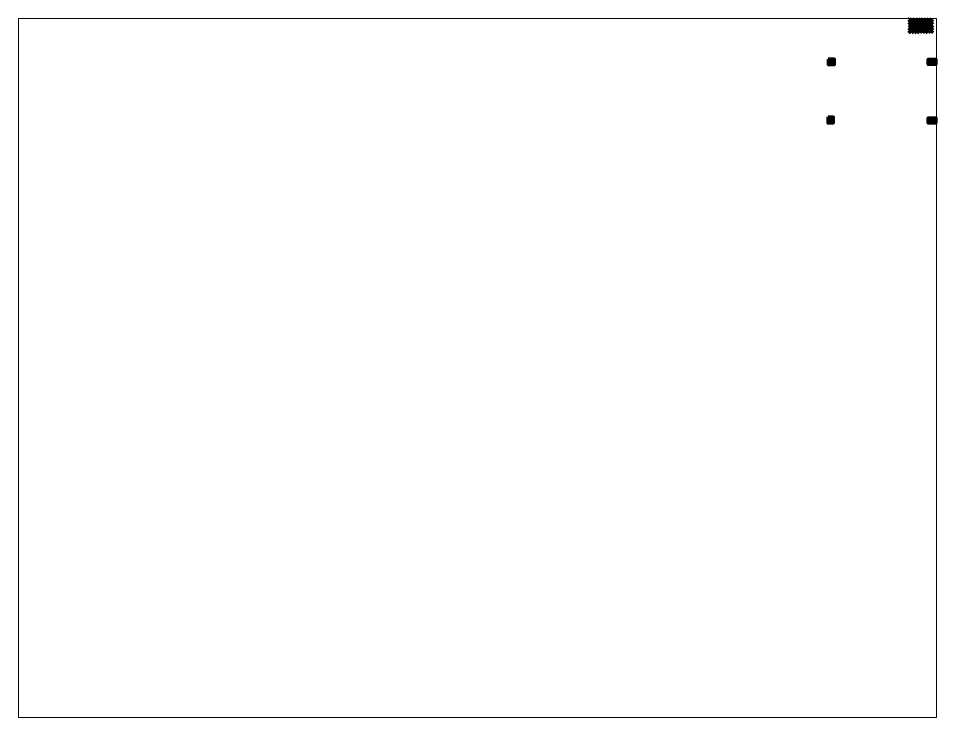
# Paper-space layout 'Layout2' of a CAD drawing. Header units: inches. Extents: x 1.05 to 9.45, y 0.8 to 7.2.
# The model-space entities are those that its viewports show. They can reach past a viewport. Long polylines and large blocks are cut down to what shows.
import ezdxf

# ---------------------------------------------------------------- set-up
doc = ezdxf.new("R2010")
doc.units = ezdxf.units.IN
doc.header["$MEASUREMENT"] = 0
doc.layers.add('COLUMN', color=160, linetype='Continuous', lineweight=80)
pattern_1 = [(135, (50625.34541, 42259.317), (-0.08838834765, -0.08838834765), [])]

msp = doc.modelspace()

# ---------------------------------------------------------------- hatches: boundary and pattern name
at = {"layer": 'COLUMN'}
h = msp.add_hatch(dxfattribs=at)
h.set_pattern_fill('LINE', color=256, scale=30, angle=45, style=0)
h.paths.add_polyline_path([(36104.6, 25691.2), (36104.6, 25658.4), (36151.3, 25658.4), (36151.3, 25681.2), (36141.3, 25681.2), (36141.3, 25691.2)])
h = msp.add_hatch(dxfattribs=at)
h.set_pattern_fill('LINE', color=256, scale=30, angle=45, style=0)
h.paths.add_polyline_path([(36104.6, 25653.4), (36104.6, 25625.5), (36151.3, 25625.5), (36151.3, 25653.4)])
h = msp.add_hatch(dxfattribs=at)
h.set_pattern_fill('ANSI31', color=256, angle=90, style=0)
h.set_pattern_definition(pattern_1)
h.paths.add_polyline_path([(35950.6, 25465.1), (35950.6, 25453.1), (35960.6, 25453.1), (35960.6, 25465.1)])
h.paths.add_polyline_path([(35950.6, 25574.7), (35950.6, 25564.7), (35955.6, 25564.7), (35962.6, 25564.7), (35962.6, 25574.7)])
h = msp.add_hatch(dxfattribs=at)
h.set_pattern_fill('ANSI31', color=256, angle=90, style=0)
h.set_pattern_definition(pattern_1)
h.paths.add_polyline_path([(36141.3, 25463.1), (36141.3, 25453.1), (36156.3, 25453.1), (36156.3, 25463.1)])
h.paths.add_polyline_path([(36141.3, 25574.7), (36141.3, 25564.7), (36156.3, 25564.7), (36156.3, 25574.7)])

# ---------------------------------------------------------------- linework, layer by layer
for points in [[(35950.6, 25574.7), (35950.6, 25564.7), (35962.6, 25564.7), (35962.6, 25574.7)], [(35950.6, 25574.7), (35950.6, 25564.7), (35962.6, 25564.7), (35962.6, 25574.7)], [(36141.3, 25564.7), (36141.3, 25574.7), (36156.3, 25574.7), (36156.3, 25564.7)], [(35950.6, 25465.1), (35960.6, 25465.1), (35960.6, 25453.1), (35950.6, 25453.1)], [(35950.6, 25465.1), (35960.6, 25465.1), (35960.6, 25453.1), (35950.6, 25453.1)], [(36141.3, 25453.1), (36141.3, 25463.1), (36156.3, 25463.1), (36156.3, 25453.1)]]:
    msp.add_lwpolyline(points, close=True, dxfattribs=at)

psp = doc.layouts.new('Layout2')

# ---------------------------------------------------------------- viewports
at = {"layer": '0', "color": 7}
psp.add_viewport(center=(5.25, 4), size=(8.4, 6.4), view_center_point=(35282.1742, 24985.8451), view_height=1333.996719, dxfattribs=at)

doc.saveas('drawing.dxf')
